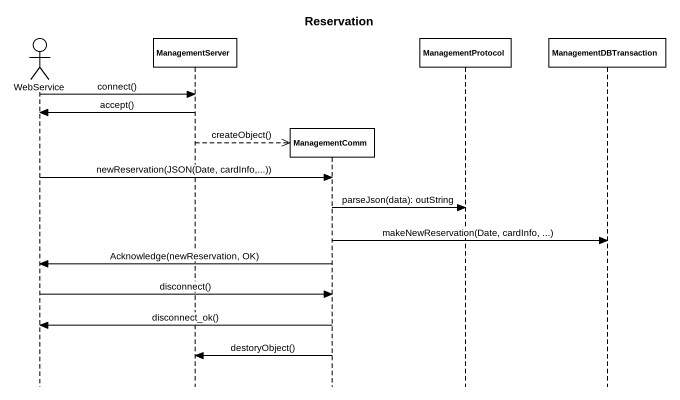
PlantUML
@startuml
title Reservation
hide footbox
actor WebService
participant ManagementServer
participant ManagementComm
participant ManagementProtocol
participant ManagementDBTransaction

WebService -> ManagementServer : connect()
ManagementServer -> WebService : accept()
ManagementServer -->> ManagementComm ** : createObject()
WebService -> ManagementComm : newReservation(JSON(Date, cardInfo,...))
ManagementComm -> ManagementProtocol : parseJson(data): outString
ManagementComm -> ManagementDBTransaction : makeNewReservation(Date, cardInfo, ...)
ManagementComm -> WebService : Acknowledge(newReservation, OK)
WebService -> ManagementComm : disconnect()
ManagementComm -> WebService : disconnect_ok()
ManagementComm -> ManagementServer : destoryObject()
@enduml
